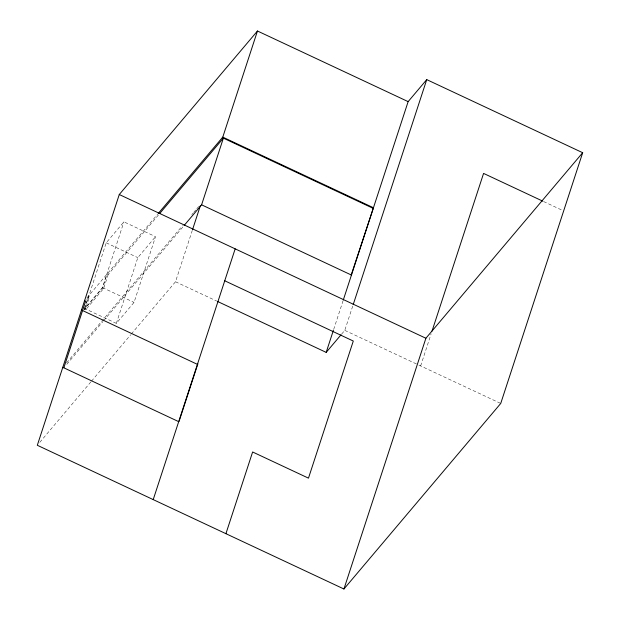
<?xml version="1.0" encoding="UTF-8"?>
<svg xmlns="http://www.w3.org/2000/svg" width="620" height="620" viewBox="0 0 620 620"><rect width="100%" height="100%" fill="white"/><g stroke="black" fill="none" stroke-linecap="round" stroke-linejoin="round"><path stroke-width="0.46" stroke-dasharray="3.1 2.33" d="M84.56 308.202L88.575 295.934L89.629 296.422L85.328 309.574L84.273 309.078M84.723 308.551L106.206 242.815L123.923 221.851L155.535 236.669L134.044 302.405L116.328 323.369L84.723 308.551L102.44 287.587L123.923 221.851M108.229 274.412L103.625 288.502L85.467 309.985L84.413 309.496L102.571 288.005L107.175 273.916L108.229 274.412L158.65 214.745M116.328 323.369L137.818 257.633L155.535 236.669M131.308 334.048L175.507 281.751L192.293 230.392M333.676 329.453L342.969 301.026M341.682 334.033L344.782 330.359L352.888 305.567M420.647 365.924L431.132 333.839M86.862 297.949L157.596 214.249M86.777 299.793L89.629 296.422M66.534 362.901L182.466 225.711M191.812 214.652L193.06 213.172M193.688 212.435L196.176 209.49M196.804 208.746L198.671 206.537M66.79 364.343L102.982 321.509M103.61 320.765L183.497 226.238M39.804 442.324L90.853 381.928M91.473 381.192L130.688 334.785M543.632 201.554L562.782 210.529M344.782 330.359L418.035 364.7M418.903 365.11L500.728 403.457M106.206 242.815L137.818 257.633M175.507 281.751L216.682 301.049M102.44 287.587L134.044 302.405M102.571 288.005L103.625 288.502"/><path stroke-width="0.93" d="M408.138 101.626L257.463 31L119.273 194.525L37.316 445.276L343.937 589L500.728 403.457L582.684 152.714L426.738 79.616L408.138 101.626L343.263 300.103M63.844 367.823L85.645 301.142L84.591 300.646M192.595 229.478L200.384 205.631M158.216 213.513L222.781 137.121L257.463 31M184.117 225.494L201.593 204.817L223.386 138.136L159.898 213.272M153.218 499.604L235.174 248.853M225.92 533.681L252.627 451.98L308.473 478.152L353.292 341.039L224.742 280.783M201.593 204.817L351.215 274.954L373.449 207.746L222.781 137.121M217.558 301.46L326.182 352.377L333.374 330.367M353.191 304.645L426.738 79.616M343.937 589L425.893 338.249L582.684 152.714M432.032 331.088L483.577 173.406L542.764 201.144M351.215 274.954L351.656 274.428M326.182 352.377L341.062 334.769M222.332 137.648L373.007 208.274M119.273 194.525L425.893 338.249M81.515 310.039L197.424 364.366L197.865 363.847L179.141 421.135L178.7 421.654L62.791 367.327"/></g></svg>
